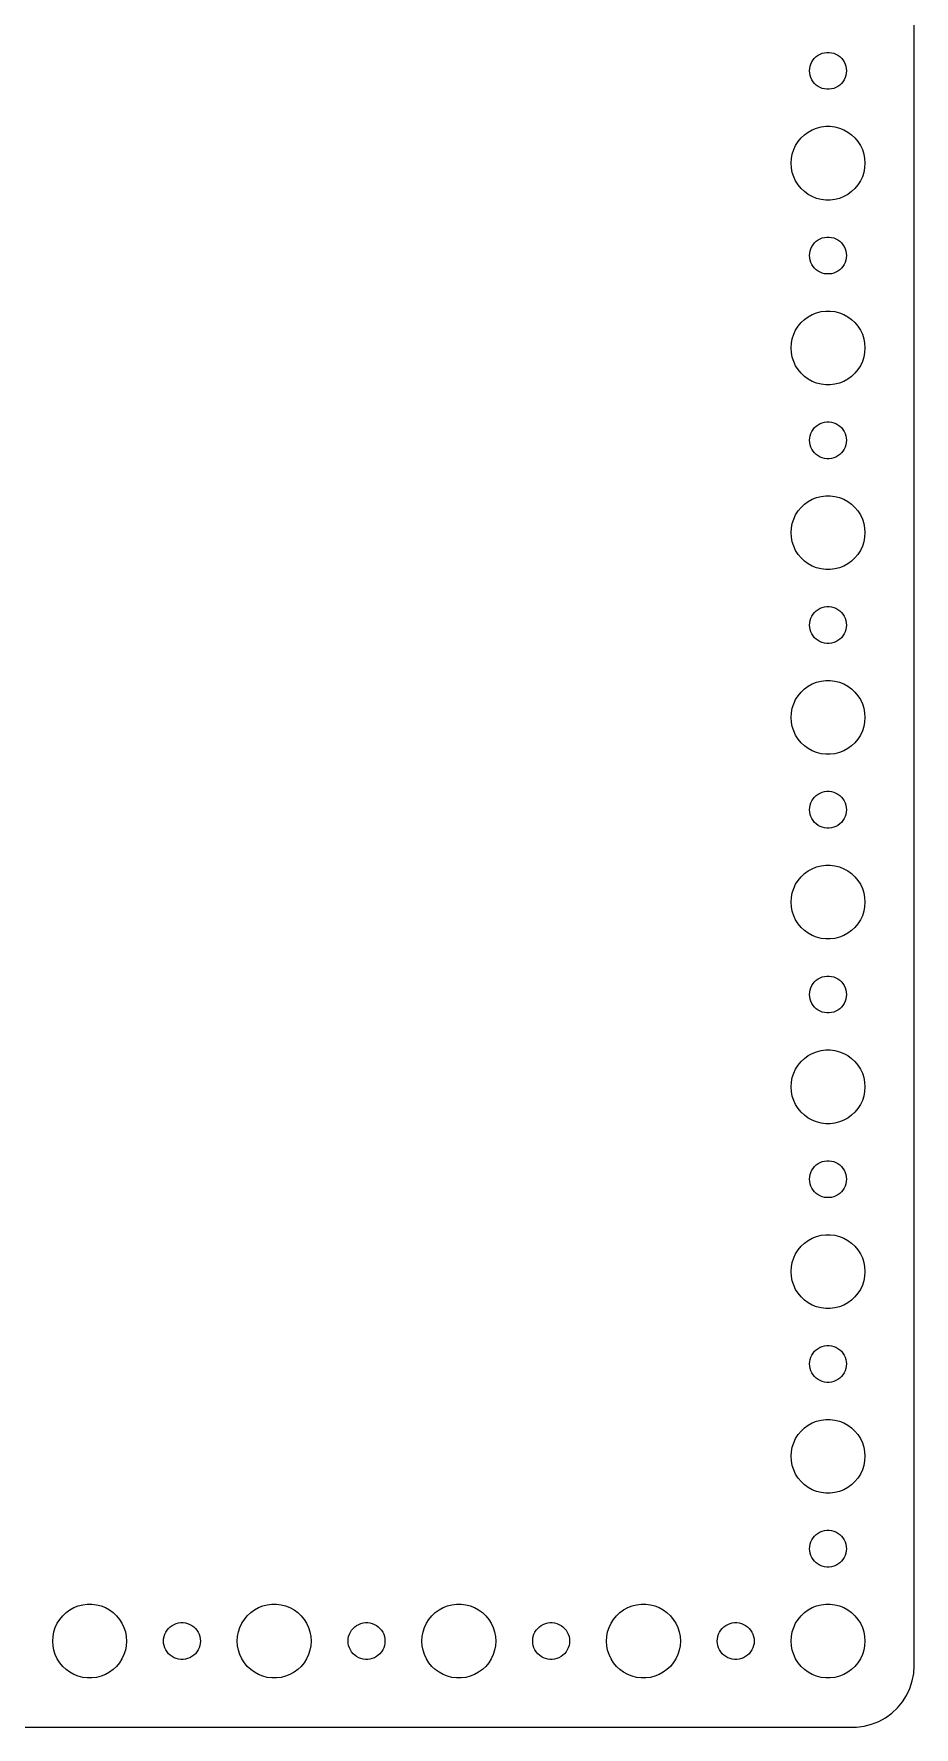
# Model space of a CAD drawing. Header units: metres. Extents: x -142 to 142, y -142 to 142.
# Drawn here: x 70.5 to 142, y -142 to -4.5 of the extents above; entities that cross this region are included whole.
import ezdxf

# ---------------------------------------------------------------- set-up
doc = ezdxf.new("R2010")
doc.units = ezdxf.units.M

msp = doc.modelspace()

# ---------------------------------------------------------------- linework, layer by layer
for p, q in [((142, -137), (142, 137)), ((133.605, -6.9478), (133.686, -6.77736)), ((133.686, -6.77736), (133.786, -6.61832)), ((133.786, -6.61832), (133.907, -6.47318)), ((133.907, -6.47318), (134.044, -6.34422)), ((134.044, -6.34422), (134.196, -6.23351)), ((134.196, -6.23351), (134.361, -6.14275)), ((134.361, -6.14275), (134.536, -6.07341)), ((134.536, -6.07341), (134.719, -6.02657)), ((134.719, -6.02657), (134.906, -6.00294)), ((134.906, -6.00294), (135.094, -6.00294)), ((135.094, -6.00294), (135.281, -6.02657)), ((135.281, -6.02657), (135.464, -6.07341)), ((135.464, -6.07341), (135.639, -6.14275)), ((135.639, -6.14275), (135.804, -6.23351)), ((135.804, -6.23351), (135.956, -6.34422)), ((135.956, -6.34422), (136.093, -6.47318)), ((136.093, -6.47318), (136.214, -6.61832)), ((136.214, -6.61832), (136.314, -6.77736)), ((136.314, -6.77736), (136.395, -6.9478)), ((133.5, -7.5), (133.512, -7.312)), ((133.512, -7.68799), (133.5, -7.5)), ((133.512, -7.312), (133.547, -7.12695)), ((133.547, -7.87303), (133.512, -7.68799)), ((133.547, -7.12695), (133.605, -6.9478)), ((133.605, -8.05219), (133.547, -7.87303)), ((133.686, -8.22263), (133.605, -8.05219)), ((133.786, -8.38167), (133.686, -8.22263)), ((136.314, -8.22263), (136.214, -8.38167)), ((136.395, -8.05219), (136.314, -8.22263)), ((136.395, -6.9478), (136.453, -7.12695)), ((136.453, -7.87303), (136.395, -8.05219)), ((136.453, -7.12695), (136.488, -7.312)), ((136.488, -7.68799), (136.453, -7.87303)), ((136.488, -7.312), (136.5, -7.5)), ((136.5, -7.5), (136.488, -7.68799)), ((133.907, -8.52681), (133.786, -8.38167)), ((134.044, -8.65576), (133.907, -8.52681)), ((134.196, -8.76648), (134.044, -8.65576)), ((134.361, -8.85724), (134.196, -8.76648)), ((134.536, -8.92657), (134.361, -8.85724)), ((134.719, -8.97342), (134.536, -8.92657)), ((134.906, -8.99704), (134.719, -8.97342)), ((135.094, -8.99704), (134.906, -8.99704)), ((135.281, -8.97342), (135.094, -8.99704)), ((135.464, -8.92657), (135.281, -8.97342)), ((135.639, -8.85724), (135.464, -8.92657)), ((135.804, -8.76648), (135.639, -8.85724)), ((135.956, -8.65576), (135.804, -8.76648)), ((136.093, -8.52681), (135.956, -8.65576)), ((136.214, -8.38167), (136.093, -8.52681)), ((133.393, -12.467), (133.723, -12.2855)), ((133.723, -12.2855), (134.073, -12.1468)), ((134.073, -12.1468), (134.438, -12.0531)), ((134.438, -12.0531), (134.812, -12.0059)), ((134.812, -12.0059), (135.188, -12.0059)), ((135.188, -12.0059), (135.562, -12.0531)), ((135.562, -12.0531), (135.927, -12.1468)), ((135.927, -12.1468), (136.277, -12.2855)), ((136.277, -12.2855), (136.607, -12.467)), ((132.211, -13.8956), (132.371, -13.5547)), ((132.371, -13.5547), (132.573, -13.2366)), ((132.573, -13.2366), (132.813, -12.9464)), ((132.813, -12.9464), (133.088, -12.6884)), ((133.088, -12.6884), (133.393, -12.467)), ((136.607, -12.467), (136.912, -12.6884)), ((136.912, -12.6884), (137.187, -12.9464)), ((137.187, -12.9464), (137.427, -13.2366)), ((137.427, -13.2366), (137.629, -13.5547)), ((137.629, -13.5547), (137.789, -13.8956)), ((132, -15), (132.024, -14.624)), ((132.024, -15.376), (132, -15)), ((132.024, -14.624), (132.094, -14.2539)), ((132.094, -14.2539), (132.211, -13.8956)), ((137.789, -13.8956), (137.906, -14.2539)), ((137.906, -14.2539), (137.976, -14.624)), ((137.976, -14.624), (138, -15)), ((138, -15), (137.976, -15.376)), ((132.094, -15.7461), (132.024, -15.376)), ((132.211, -16.1044), (132.094, -15.7461)), ((132.371, -16.4453), (132.211, -16.1044)), ((132.573, -16.7634), (132.371, -16.4453)), ((137.629, -16.4453), (137.427, -16.7634)), ((137.789, -16.1044), (137.629, -16.4453)), ((137.906, -15.7461), (137.789, -16.1044)), ((137.976, -15.376), (137.906, -15.7461)), ((132.813, -17.0536), (132.573, -16.7634)), ((133.088, -17.3115), (132.813, -17.0536)), ((133.393, -17.533), (133.088, -17.3115)), ((133.723, -17.7145), (133.393, -17.533)), ((134.073, -17.8532), (133.723, -17.7145)), ((134.438, -17.9469), (134.073, -17.8532)), ((135.927, -17.8532), (135.562, -17.9469)), ((136.277, -17.7145), (135.927, -17.8532)), ((136.607, -17.533), (136.277, -17.7145)), ((136.912, -17.3115), (136.607, -17.533)), ((137.187, -17.0536), (136.912, -17.3115)), ((137.427, -16.7634), (137.187, -17.0536)), ((134.812, -17.9941), (134.438, -17.9469)), ((135.188, -17.9941), (134.812, -17.9941)), ((135.562, -17.9469), (135.188, -17.9941)), ((133.547, -22.127), (133.605, -21.9478)), ((133.605, -21.9478), (133.686, -21.7774)), ((133.686, -21.7774), (133.786, -21.6183)), ((133.786, -21.6183), (133.907, -21.4732)), ((133.907, -21.4732), (134.044, -21.3442)), ((134.044, -21.3442), (134.196, -21.2335)), ((134.196, -21.2335), (134.361, -21.1427)), ((134.361, -21.1427), (134.536, -21.0734)), ((134.536, -21.0734), (134.719, -21.0266)), ((134.719, -21.0266), (134.906, -21.003)), ((134.906, -21.003), (135.094, -21.003)), ((135.094, -21.003), (135.281, -21.0266)), ((135.281, -21.0266), (135.464, -21.0734)), ((135.464, -21.0734), (135.639, -21.1427)), ((135.639, -21.1427), (135.804, -21.2335)), ((135.804, -21.2335), (135.956, -21.3442)), ((135.956, -21.3442), (136.093, -21.4732)), ((136.093, -21.4732), (136.214, -21.6183)), ((136.214, -21.6183), (136.314, -21.7774)), ((136.314, -21.7774), (136.395, -21.9478)), ((136.395, -21.9478), (136.453, -22.127)), ((133.5, -22.5), (133.512, -22.312)), ((133.512, -22.688), (133.5, -22.5)), ((133.512, -22.312), (133.547, -22.127)), ((133.547, -22.873), (133.512, -22.688)), ((133.605, -23.0522), (133.547, -22.873)), ((133.686, -23.2226), (133.605, -23.0522)), ((133.786, -23.3817), (133.686, -23.2226)), ((136.314, -23.2226), (136.214, -23.3817)), ((136.395, -23.0522), (136.314, -23.2226)), ((136.453, -22.873), (136.395, -23.0522)), ((136.453, -22.127), (136.488, -22.312)), ((136.488, -22.688), (136.453, -22.873)), ((136.488, -22.312), (136.5, -22.5)), ((136.5, -22.5), (136.488, -22.688)), ((133.907, -23.5268), (133.786, -23.3817)), ((134.044, -23.6558), (133.907, -23.5268)), ((134.196, -23.7665), (134.044, -23.6558)), ((134.361, -23.8572), (134.196, -23.7665)), ((134.536, -23.9266), (134.361, -23.8572)), ((134.719, -23.9734), (134.536, -23.9266)), ((134.906, -23.997), (134.719, -23.9734)), ((135.094, -23.997), (134.906, -23.997)), ((135.281, -23.9734), (135.094, -23.997)), ((135.464, -23.9266), (135.281, -23.9734)), ((135.639, -23.8572), (135.464, -23.9266)), ((135.804, -23.7665), (135.639, -23.8572)), ((135.956, -23.6558), (135.804, -23.7665)), ((136.093, -23.5268), (135.956, -23.6558)), ((136.214, -23.3817), (136.093, -23.5268)), ((133.088, -27.6884), (133.393, -27.467)), ((133.393, -27.467), (133.723, -27.2855)), ((133.723, -27.2855), (134.073, -27.1468)), ((134.073, -27.1468), (134.438, -27.0531)), ((134.438, -27.0531), (134.812, -27.0059)), ((134.812, -27.0059), (135.188, -27.0059)), ((135.188, -27.0059), (135.562, -27.0531)), ((135.562, -27.0531), (135.927, -27.1468)), ((135.927, -27.1468), (136.277, -27.2855)), ((136.277, -27.2855), (136.607, -27.467)), ((136.607, -27.467), (136.912, -27.6884)), ((132.211, -28.8956), (132.371, -28.5547)), ((132.371, -28.5547), (132.573, -28.2366)), ((132.573, -28.2366), (132.813, -27.9464)), ((132.813, -27.9464), (133.088, -27.6884)), ((136.912, -27.6884), (137.187, -27.9464)), ((137.187, -27.9464), (137.427, -28.2366)), ((137.427, -28.2366), (137.629, -28.5547)), ((137.629, -28.5547), (137.789, -28.8956)), ((132, -30), (132.024, -29.624)), ((132.024, -30.376), (132, -30)), ((132.024, -29.624), (132.094, -29.2539)), ((132.094, -29.2539), (132.211, -28.8956)), ((137.789, -28.8956), (137.906, -29.2539)), ((137.906, -29.2539), (137.976, -29.624)), ((137.976, -29.624), (138, -30)), ((138, -30), (137.976, -30.376)), ((132.094, -30.7461), (132.024, -30.376)), ((132.211, -31.1044), (132.094, -30.7461)), ((132.371, -31.4453), (132.211, -31.1044)), ((132.573, -31.7634), (132.371, -31.4453)), ((137.629, -31.4453), (137.427, -31.7634)), ((137.789, -31.1044), (137.629, -31.4453)), ((137.906, -30.7461), (137.789, -31.1044)), ((137.976, -30.376), (137.906, -30.7461)), ((132.813, -32.0536), (132.573, -31.7634)), ((133.088, -32.3115), (132.813, -32.0536)), ((133.393, -32.533), (133.088, -32.3115)), ((133.723, -32.7145), (133.393, -32.533)), ((134.073, -32.8532), (133.723, -32.7145)), ((134.438, -32.9469), (134.073, -32.8532)), ((134.812, -32.9941), (134.438, -32.9469)), ((135.188, -32.9941), (134.812, -32.9941)), ((135.562, -32.9469), (135.188, -32.9941)), ((135.927, -32.8532), (135.562, -32.9469)), ((136.277, -32.7145), (135.927, -32.8532)), ((136.607, -32.533), (136.277, -32.7145)), ((136.912, -32.3115), (136.607, -32.533)), ((137.187, -32.0536), (136.912, -32.3115)), ((137.427, -31.7634), (137.187, -32.0536)), ((133.547, -37.127), (133.605, -36.9478)), ((133.605, -36.9478), (133.686, -36.7774)), ((133.686, -36.7774), (133.786, -36.6183)), ((133.786, -36.6183), (133.907, -36.4732)), ((133.907, -36.4732), (134.044, -36.3442)), ((134.044, -36.3442), (134.196, -36.2335)), ((134.196, -36.2335), (134.361, -36.1428)), ((134.361, -36.1428), (134.536, -36.0734)), ((134.536, -36.0734), (134.719, -36.0266)), ((134.719, -36.0266), (134.906, -36.003)), ((134.906, -36.003), (135.094, -36.003)), ((135.094, -36.003), (135.281, -36.0266)), ((135.281, -36.0266), (135.464, -36.0734)), ((135.464, -36.0734), (135.639, -36.1428)), ((135.639, -36.1428), (135.804, -36.2335)), ((135.804, -36.2335), (135.956, -36.3442)), ((135.956, -36.3442), (136.093, -36.4732)), ((136.093, -36.4732), (136.214, -36.6183)), ((136.214, -36.6183), (136.314, -36.7774)), ((136.314, -36.7774), (136.395, -36.9478)), ((136.395, -36.9478), (136.453, -37.127)), ((133.5, -37.5), (133.512, -37.312)), ((133.512, -37.688), (133.5, -37.5)), ((133.512, -37.312), (133.547, -37.127)), ((133.547, -37.873), (133.512, -37.688)), ((133.605, -38.0522), (133.547, -37.873)), ((133.686, -38.2226), (133.605, -38.0522)), ((133.786, -38.3817), (133.686, -38.2226)), ((133.907, -38.5268), (133.786, -38.3817)), ((136.214, -38.3817), (136.093, -38.5268)), ((136.314, -38.2226), (136.214, -38.3817)), ((136.395, -38.0522), (136.314, -38.2226)), ((136.453, -37.873), (136.395, -38.0522)), ((136.453, -37.127), (136.488, -37.312)), ((136.488, -37.688), (136.453, -37.873)), ((136.488, -37.312), (136.5, -37.5)), ((136.5, -37.5), (136.488, -37.688)), ((134.044, -38.6558), (133.907, -38.5268)), ((134.196, -38.7665), (134.044, -38.6558)), ((134.361, -38.8572), (134.196, -38.7665)), ((134.536, -38.9266), (134.361, -38.8572)), ((134.719, -38.9734), (134.536, -38.9266)), ((134.906, -38.997), (134.719, -38.9734)), ((135.094, -38.997), (134.906, -38.997)), ((135.281, -38.9734), (135.094, -38.997)), ((135.464, -38.9266), (135.281, -38.9734)), ((135.639, -38.8572), (135.464, -38.9266)), ((135.804, -38.7665), (135.639, -38.8572)), ((135.956, -38.6558), (135.804, -38.7665)), ((136.093, -38.5268), (135.956, -38.6558)), ((133.088, -42.6885), (133.393, -42.467)), ((133.393, -42.467), (133.723, -42.2855)), ((133.723, -42.2855), (134.073, -42.1468)), ((134.073, -42.1468), (134.438, -42.0531)), ((134.438, -42.0531), (134.812, -42.0059)), ((134.812, -42.0059), (135.188, -42.0059)), ((135.188, -42.0059), (135.562, -42.0531)), ((135.562, -42.0531), (135.927, -42.1468)), ((135.927, -42.1468), (136.277, -42.2855)), ((136.277, -42.2855), (136.607, -42.467)), ((136.607, -42.467), (136.912, -42.6885)), ((132.094, -44.2539), (132.211, -43.8956)), ((132.211, -43.8956), (132.371, -43.5547)), ((132.371, -43.5547), (132.573, -43.2366)), ((132.573, -43.2366), (132.813, -42.9464)), ((132.813, -42.9464), (133.088, -42.6885)), ((136.912, -42.6885), (137.187, -42.9464)), ((137.187, -42.9464), (137.427, -43.2366)), ((137.427, -43.2366), (137.629, -43.5547)), ((137.629, -43.5547), (137.789, -43.8956)), ((137.789, -43.8956), (137.906, -44.2539)), ((132, -45), (132.024, -44.624)), ((132.024, -45.376), (132, -45)), ((132.024, -44.624), (132.094, -44.2539)), ((137.906, -44.2539), (137.976, -44.624)), ((137.976, -44.624), (138, -45)), ((138, -45), (137.976, -45.376)), ((132.094, -45.7461), (132.024, -45.376)), ((132.211, -46.1044), (132.094, -45.7461)), ((132.371, -46.4453), (132.211, -46.1044)), ((132.573, -46.7634), (132.371, -46.4453)), ((137.629, -46.4453), (137.427, -46.7634)), ((137.789, -46.1044), (137.629, -46.4453)), ((137.906, -45.7461), (137.789, -46.1044)), ((137.976, -45.376), (137.906, -45.7461)), ((132.813, -47.0536), (132.573, -46.7634)), ((133.088, -47.3115), (132.813, -47.0536)), ((133.393, -47.533), (133.088, -47.3115)), ((133.723, -47.7145), (133.393, -47.533)), ((134.073, -47.8532), (133.723, -47.7145)), ((134.438, -47.9469), (134.073, -47.8532)), ((134.812, -47.9941), (134.438, -47.9469)), ((135.188, -47.9941), (134.812, -47.9941)), ((135.562, -47.9469), (135.188, -47.9941)), ((135.927, -47.8532), (135.562, -47.9469)), ((136.277, -47.7145), (135.927, -47.8532)), ((136.607, -47.533), (136.277, -47.7145)), ((136.912, -47.3115), (136.607, -47.533)), ((137.187, -47.0536), (136.912, -47.3115)), ((137.427, -46.7634), (137.187, -47.0536)), ((133.512, -52.312), (133.547, -52.127)), ((133.547, -52.127), (133.605, -51.9478)), ((133.605, -51.9478), (133.686, -51.7774)), ((133.686, -51.7774), (133.786, -51.6183)), ((133.786, -51.6183), (133.907, -51.4732)), ((133.907, -51.4732), (134.044, -51.3442)), ((134.044, -51.3442), (134.196, -51.2335)), ((134.196, -51.2335), (134.361, -51.1428)), ((134.361, -51.1428), (134.536, -51.0734)), ((134.536, -51.0734), (134.719, -51.0266)), ((134.719, -51.0266), (134.906, -51.003)), ((134.906, -51.003), (135.094, -51.003)), ((135.094, -51.003), (135.281, -51.0266)), ((135.281, -51.0266), (135.464, -51.0734)), ((135.464, -51.0734), (135.639, -51.1428)), ((135.639, -51.1428), (135.804, -51.2335)), ((135.804, -51.2335), (135.956, -51.3442)), ((135.956, -51.3442), (136.093, -51.4732)), ((136.093, -51.4732), (136.214, -51.6183)), ((136.214, -51.6183), (136.314, -51.7774)), ((136.314, -51.7774), (136.395, -51.9478)), ((136.395, -51.9478), (136.453, -52.127)), ((136.453, -52.127), (136.488, -52.312)), ((133.5, -52.5), (133.512, -52.312)), ((133.512, -52.688), (133.5, -52.5)), ((133.547, -52.873), (133.512, -52.688)), ((133.605, -53.0522), (133.547, -52.873)), ((133.686, -53.2226), (133.605, -53.0522)), ((133.786, -53.3817), (133.686, -53.2226)), ((133.907, -53.5268), (133.786, -53.3817)), ((134.044, -53.6558), (133.907, -53.5268)), ((136.093, -53.5268), (135.956, -53.6558)), ((136.214, -53.3817), (136.093, -53.5268)), ((136.314, -53.2226), (136.214, -53.3817)), ((136.395, -53.0522), (136.314, -53.2226)), ((136.453, -52.873), (136.395, -53.0522)), ((136.488, -52.688), (136.453, -52.873)), ((136.488, -52.312), (136.5, -52.5)), ((136.5, -52.5), (136.488, -52.688)), ((134.196, -53.7665), (134.044, -53.6558)), ((134.361, -53.8572), (134.196, -53.7665)), ((134.536, -53.9266), (134.361, -53.8572)), ((134.719, -53.9734), (134.536, -53.9266)), ((134.906, -53.997), (134.719, -53.9734)), ((135.094, -53.997), (134.906, -53.997)), ((135.281, -53.9734), (135.094, -53.997)), ((135.464, -53.9266), (135.281, -53.9734)), ((135.639, -53.8572), (135.464, -53.9266)), ((135.804, -53.7665), (135.639, -53.8572)), ((135.956, -53.6558), (135.804, -53.7665)), ((132.813, -57.9464), (133.088, -57.6885)), ((133.088, -57.6885), (133.393, -57.467)), ((133.393, -57.467), (133.723, -57.2855)), ((133.723, -57.2855), (134.073, -57.1468)), ((134.073, -57.1468), (134.438, -57.0531)), ((134.438, -57.0531), (134.812, -57.0059)), ((134.812, -57.0059), (135.188, -57.0059)), ((135.188, -57.0059), (135.562, -57.0531)), ((135.562, -57.0531), (135.927, -57.1468)), ((135.927, -57.1468), (136.277, -57.2855)), ((136.277, -57.2855), (136.607, -57.467)), ((136.607, -57.467), (136.912, -57.6885)), ((136.912, -57.6885), (137.187, -57.9464)), ((132.094, -59.2539), (132.211, -58.8956)), ((132.211, -58.8956), (132.371, -58.5547)), ((132.371, -58.5547), (132.573, -58.2366)), ((132.573, -58.2366), (132.813, -57.9464)), ((137.187, -57.9464), (137.427, -58.2366)), ((137.427, -58.2366), (137.629, -58.5547)), ((137.629, -58.5547), (137.789, -58.8956)), ((137.789, -58.8956), (137.906, -59.2539)), ((132, -60), (132.024, -59.624)), ((132.024, -60.376), (132, -60)), ((132.024, -59.624), (132.094, -59.2539)), ((132.094, -60.7461), (132.024, -60.376)), ((137.906, -59.2539), (137.976, -59.624)), ((137.976, -60.376), (137.906, -60.7461)), ((137.976, -59.624), (138, -60)), ((138, -60), (137.976, -60.376)), ((132.211, -61.1044), (132.094, -60.7461)), ((132.371, -61.4453), (132.211, -61.1044)), ((132.573, -61.7634), (132.371, -61.4453)), ((132.813, -62.0536), (132.573, -61.7634)), ((137.427, -61.7634), (137.187, -62.0536)), ((137.629, -61.4453), (137.427, -61.7634)), ((137.789, -61.1044), (137.629, -61.4453)), ((137.906, -60.7461), (137.789, -61.1044)), ((133.088, -62.3115), (132.813, -62.0536)), ((133.393, -62.533), (133.088, -62.3115)), ((133.723, -62.7145), (133.393, -62.533)), ((134.073, -62.8532), (133.723, -62.7145)), ((134.438, -62.9469), (134.073, -62.8532)), ((134.812, -62.9941), (134.438, -62.9469)), ((135.188, -62.9941), (134.812, -62.9941)), ((135.562, -62.9469), (135.188, -62.9941)), ((135.927, -62.8532), (135.562, -62.9469)), ((136.277, -62.7145), (135.927, -62.8532)), ((136.607, -62.533), (136.277, -62.7145)), ((136.912, -62.3115), (136.607, -62.533)), ((137.187, -62.0536), (136.912, -62.3115)), ((133.5, -67.5), (133.512, -67.312)), ((133.512, -67.312), (133.547, -67.127)), ((133.547, -67.127), (133.605, -66.9478)), ((133.605, -66.9478), (133.686, -66.7774)), ((133.686, -66.7774), (133.786, -66.6183)), ((133.786, -66.6183), (133.907, -66.4732)), ((133.907, -66.4732), (134.044, -66.3442)), ((134.044, -66.3442), (134.196, -66.2335)), ((134.196, -66.2335), (134.361, -66.1428)), ((134.361, -66.1428), (134.536, -66.0734)), ((134.536, -66.0734), (134.719, -66.0266)), ((134.719, -66.0266), (134.906, -66.003)), ((134.906, -66.003), (135.094, -66.003)), ((135.094, -66.003), (135.281, -66.0266)), ((135.281, -66.0266), (135.464, -66.0734)), ((135.464, -66.0734), (135.639, -66.1428)), ((135.639, -66.1428), (135.804, -66.2335)), ((135.804, -66.2335), (135.956, -66.3442)), ((135.956, -66.3442), (136.093, -66.4732)), ((136.093, -66.4732), (136.214, -66.6183)), ((136.214, -66.6183), (136.314, -66.7774)), ((136.314, -66.7774), (136.395, -66.9478)), ((136.395, -66.9478), (136.453, -67.127)), ((136.453, -67.127), (136.488, -67.312)), ((136.488, -67.312), (136.5, -67.5)), ((133.512, -67.688), (133.5, -67.5)), ((133.547, -67.873), (133.512, -67.688)), ((133.605, -68.0522), (133.547, -67.873)), ((133.686, -68.2226), (133.605, -68.0522)), ((133.786, -68.3817), (133.686, -68.2226)), ((133.907, -68.5268), (133.786, -68.3817)), ((134.044, -68.6558), (133.907, -68.5268)), ((134.196, -68.7665), (134.044, -68.6558)), ((135.956, -68.6558), (135.804, -68.7665)), ((136.093, -68.5268), (135.956, -68.6558)), ((136.214, -68.3817), (136.093, -68.5268)), ((136.314, -68.2226), (136.214, -68.3817)), ((136.395, -68.0522), (136.314, -68.2226)), ((136.453, -67.873), (136.395, -68.0522)), ((136.488, -67.688), (136.453, -67.873)), ((136.5, -67.5), (136.488, -67.688)), ((134.361, -68.8572), (134.196, -68.7665)), ((134.536, -68.9266), (134.361, -68.8572)), ((134.719, -68.9734), (134.536, -68.9266)), ((134.906, -68.997), (134.719, -68.9734)), ((135.094, -68.997), (134.906, -68.997)), ((135.281, -68.9734), (135.094, -68.997)), ((135.464, -68.9266), (135.281, -68.9734)), ((135.639, -68.8572), (135.464, -68.9266)), ((135.804, -68.7665), (135.639, -68.8572)), ((132.813, -72.9464), (133.088, -72.6885)), ((133.088, -72.6885), (133.393, -72.467)), ((133.393, -72.467), (133.723, -72.2855)), ((133.723, -72.2855), (134.073, -72.1468)), ((134.073, -72.1468), (134.438, -72.0531)), ((134.438, -72.0531), (134.812, -72.0059)), ((134.812, -72.0059), (135.188, -72.0059)), ((135.188, -72.0059), (135.562, -72.0531)), ((135.562, -72.0531), (135.927, -72.1468)), ((135.927, -72.1468), (136.277, -72.2855)), ((136.277, -72.2855), (136.607, -72.467)), ((136.607, -72.467), (136.912, -72.6885)), ((136.912, -72.6885), (137.187, -72.9464)), ((132.094, -74.2539), (132.211, -73.8956)), ((132.211, -73.8956), (132.371, -73.5547)), ((132.371, -73.5547), (132.573, -73.2366)), ((132.573, -73.2366), (132.813, -72.9464)), ((137.187, -72.9464), (137.427, -73.2366)), ((137.427, -73.2366), (137.629, -73.5547)), ((137.629, -73.5547), (137.789, -73.8956)), ((137.789, -73.8956), (137.906, -74.2539)), ((132, -75), (132.024, -74.624)), ((132.024, -75.376), (132, -75)), ((132.024, -74.624), (132.094, -74.2539)), ((132.094, -75.7461), (132.024, -75.376)), ((137.906, -74.2539), (137.976, -74.624)), ((137.976, -75.376), (137.906, -75.7461)), ((137.976, -74.624), (138, -75)), ((138, -75), (137.976, -75.376)), ((132.211, -76.1044), (132.094, -75.7461)), ((132.371, -76.4453), (132.211, -76.1044)), ((132.573, -76.7634), (132.371, -76.4453)), ((132.813, -77.0536), (132.573, -76.7634)), ((137.427, -76.7634), (137.187, -77.0536)), ((137.629, -76.4453), (137.427, -76.7634)), ((137.789, -76.1044), (137.629, -76.4453)), ((137.906, -75.7461), (137.789, -76.1044)), ((133.088, -77.3115), (132.813, -77.0536)), ((133.393, -77.533), (133.088, -77.3115)), ((133.723, -77.7145), (133.393, -77.533)), ((134.073, -77.8532), (133.723, -77.7145)), ((134.438, -77.9469), (134.073, -77.8532)), ((134.812, -77.9941), (134.438, -77.9469)), ((135.188, -77.9941), (134.812, -77.9941)), ((135.562, -77.9469), (135.188, -77.9941)), ((135.927, -77.8532), (135.562, -77.9469)), ((136.277, -77.7145), (135.927, -77.8532)), ((136.607, -77.533), (136.277, -77.7145)), ((136.912, -77.3115), (136.607, -77.533)), ((137.187, -77.0536), (136.912, -77.3115)), ((134.361, -81.1428), (134.536, -81.0734)), ((134.536, -81.0734), (134.719, -81.0266)), ((134.719, -81.0266), (134.906, -81.003)), ((134.906, -81.003), (135.094, -81.003)), ((135.094, -81.003), (135.281, -81.0266)), ((135.281, -81.0266), (135.464, -81.0734)), ((135.464, -81.0734), (135.639, -81.1428)), ((133.5, -82.5), (133.512, -82.312)), ((133.512, -82.312), (133.547, -82.127)), ((133.547, -82.127), (133.605, -81.9478)), ((133.605, -81.9478), (133.686, -81.7774)), ((133.686, -81.7774), (133.786, -81.6183)), ((133.786, -81.6183), (133.907, -81.4732)), ((133.907, -81.4732), (134.044, -81.3442)), ((134.044, -81.3442), (134.196, -81.2335)), ((134.196, -81.2335), (134.361, -81.1428)), ((135.639, -81.1428), (135.804, -81.2335)), ((135.804, -81.2335), (135.956, -81.3442)), ((135.956, -81.3442), (136.093, -81.4732)), ((136.093, -81.4732), (136.214, -81.6183)), ((136.214, -81.6183), (136.314, -81.7774)), ((136.314, -81.7774), (136.395, -81.9478)), ((136.395, -81.9478), (136.453, -82.127)), ((136.453, -82.127), (136.488, -82.312)), ((136.488, -82.312), (136.5, -82.5)), ((133.512, -82.688), (133.5, -82.5)), ((133.547, -82.873), (133.512, -82.688)), ((133.605, -83.0522), (133.547, -82.873)), ((133.686, -83.2226), (133.605, -83.0522)), ((133.786, -83.3817), (133.686, -83.2226)), ((133.907, -83.5268), (133.786, -83.3817)), ((134.044, -83.6558), (133.907, -83.5268)), ((134.196, -83.7665), (134.044, -83.6558)), ((134.361, -83.8572), (134.196, -83.7665)), ((134.536, -83.9266), (134.361, -83.8572)), ((135.639, -83.8572), (135.464, -83.9266)), ((135.804, -83.7665), (135.639, -83.8572)), ((135.956, -83.6558), (135.804, -83.7665)), ((136.093, -83.5268), (135.956, -83.6558)), ((136.214, -83.3817), (136.093, -83.5268)), ((136.314, -83.2226), (136.214, -83.3817)), ((136.395, -83.0522), (136.314, -83.2226)), ((136.453, -82.873), (136.395, -83.0522)), ((136.488, -82.688), (136.453, -82.873)), ((136.5, -82.5), (136.488, -82.688)), ((134.719, -83.9734), (134.536, -83.9266)), ((134.906, -83.997), (134.719, -83.9734)), ((135.094, -83.997), (134.906, -83.997)), ((135.281, -83.9734), (135.094, -83.997)), ((135.464, -83.9266), (135.281, -83.9734)), ((132.573, -88.2366), (132.813, -87.9464)), ((132.813, -87.9464), (133.088, -87.6885)), ((133.088, -87.6885), (133.393, -87.467)), ((133.393, -87.467), (133.723, -87.2855)), ((133.723, -87.2855), (134.073, -87.1468)), ((134.073, -87.1468), (134.438, -87.0531)), ((134.438, -87.0531), (134.812, -87.0059)), ((134.812, -87.0059), (135.188, -87.0059)), ((135.188, -87.0059), (135.562, -87.0531)), ((135.562, -87.0531), (135.927, -87.1468)), ((135.927, -87.1468), (136.277, -87.2855)), ((136.277, -87.2855), (136.607, -87.467)), ((136.607, -87.467), (136.912, -87.6885)), ((136.912, -87.6885), (137.187, -87.9464)), ((137.187, -87.9464), (137.427, -88.2366)), ((132.024, -89.624), (132.094, -89.2539)), ((132.094, -89.2539), (132.211, -88.8956)), ((132.211, -88.8956), (132.371, -88.5547)), ((132.371, -88.5547), (132.573, -88.2366)), ((137.427, -88.2366), (137.629, -88.5547)), ((137.629, -88.5547), (137.789, -88.8956)), ((137.789, -88.8956), (137.906, -89.2539)), ((137.906, -89.2539), (137.976, -89.624)), ((132, -90), (132.024, -89.624)), ((132.024, -90.376), (132, -90)), ((132.094, -90.7461), (132.024, -90.376)), ((137.976, -90.376), (137.906, -90.7461)), ((137.976, -89.624), (138, -90)), ((138, -90), (137.976, -90.376)), ((132.211, -91.1044), (132.094, -90.7461)), ((132.371, -91.4453), (132.211, -91.1044)), ((132.573, -91.7634), (132.371, -91.4453)), ((132.813, -92.0536), (132.573, -91.7634)), ((133.088, -92.3115), (132.813, -92.0536)), ((137.187, -92.0536), (136.912, -92.3115)), ((137.427, -91.7634), (137.187, -92.0536)), ((137.629, -91.4453), (137.427, -91.7634)), ((137.789, -91.1044), (137.629, -91.4453)), ((137.906, -90.7461), (137.789, -91.1044)), ((133.393, -92.533), (133.088, -92.3115)), ((133.723, -92.7145), (133.393, -92.533)), ((134.073, -92.8532), (133.723, -92.7145)), ((134.438, -92.9469), (134.073, -92.8532)), ((134.812, -92.9941), (134.438, -92.9469)), ((135.188, -92.9941), (134.812, -92.9941)), ((135.562, -92.9469), (135.188, -92.9941)), ((135.927, -92.8532), (135.562, -92.9469)), ((136.277, -92.7145), (135.927, -92.8532)), ((136.607, -92.533), (136.277, -92.7145)), ((136.912, -92.3115), (136.607, -92.533)), ((134.044, -96.3442), (134.196, -96.2335)), ((134.196, -96.2335), (134.361, -96.1428)), ((134.361, -96.1428), (134.536, -96.0734)), ((134.536, -96.0734), (134.719, -96.0266)), ((134.719, -96.0266), (134.906, -96.003)), ((134.906, -96.003), (135.094, -96.003)), ((135.094, -96.003), (135.281, -96.0266)), ((135.281, -96.0266), (135.464, -96.0734)), ((135.464, -96.0734), (135.639, -96.1428)), ((135.639, -96.1428), (135.804, -96.2335)), ((135.804, -96.2335), (135.956, -96.3442)), ((133.5, -97.5), (133.512, -97.312)), ((133.512, -97.688), (133.5, -97.5)), ((133.512, -97.312), (133.547, -97.127)), ((133.547, -97.127), (133.605, -96.9478)), ((133.605, -96.9478), (133.686, -96.7774)), ((133.686, -96.7774), (133.786, -96.6183)), ((133.786, -96.6183), (133.907, -96.4732)), ((133.907, -96.4732), (134.044, -96.3442)), ((135.956, -96.3442), (136.093, -96.4732)), ((136.093, -96.4732), (136.214, -96.6183)), ((136.214, -96.6183), (136.314, -96.7774)), ((136.314, -96.7774), (136.395, -96.9478)), ((136.395, -96.9478), (136.453, -97.127)), ((136.453, -97.127), (136.488, -97.312)), ((136.488, -97.312), (136.5, -97.5)), ((136.5, -97.5), (136.488, -97.688)), ((133.547, -97.873), (133.512, -97.688)), ((133.605, -98.0522), (133.547, -97.873)), ((133.686, -98.2226), (133.605, -98.0522)), ((133.786, -98.3817), (133.686, -98.2226)), ((133.907, -98.5268), (133.786, -98.3817)), ((134.044, -98.6558), (133.907, -98.5268)), ((134.196, -98.7665), (134.044, -98.6558)), ((134.361, -98.8572), (134.196, -98.7665)), ((134.536, -98.9266), (134.361, -98.8572)), ((134.719, -98.9734), (134.536, -98.9266)), ((134.906, -98.997), (134.719, -98.9734)), ((135.281, -98.9734), (135.094, -98.997)), ((135.464, -98.9266), (135.281, -98.9734)), ((135.639, -98.8572), (135.464, -98.9266)), ((135.804, -98.7665), (135.639, -98.8572)), ((135.956, -98.6558), (135.804, -98.7665)), ((136.093, -98.5268), (135.956, -98.6558)), ((136.214, -98.3817), (136.093, -98.5268)), ((136.314, -98.2226), (136.214, -98.3817)), ((136.395, -98.0522), (136.314, -98.2226)), ((136.453, -97.873), (136.395, -98.0522)), ((136.488, -97.688), (136.453, -97.873)), ((135.094, -98.997), (134.906, -98.997)), ((132.573, -103.237), (132.813, -102.946)), ((132.813, -102.946), (133.088, -102.688)), ((133.088, -102.688), (133.393, -102.467)), ((133.393, -102.467), (133.723, -102.286)), ((133.723, -102.286), (134.073, -102.147)), ((134.073, -102.147), (134.438, -102.053)), ((134.438, -102.053), (134.812, -102.006)), ((134.812, -102.006), (135.188, -102.006)), ((135.188, -102.006), (135.562, -102.053)), ((135.562, -102.053), (135.927, -102.147)), ((135.927, -102.147), (136.277, -102.286)), ((136.277, -102.286), (136.607, -102.467)), ((136.607, -102.467), (136.912, -102.688)), ((136.912, -102.688), (137.187, -102.946)), ((137.187, -102.946), (137.427, -103.237)), ((132.024, -104.624), (132.094, -104.254)), ((132.094, -104.254), (132.211, -103.896)), ((132.211, -103.896), (132.371, -103.555)), ((132.371, -103.555), (132.573, -103.237)), ((137.427, -103.237), (137.629, -103.555)), ((137.629, -103.555), (137.789, -103.896)), ((137.789, -103.896), (137.906, -104.254)), ((137.906, -104.254), (137.976, -104.624)), ((132, -105), (132.024, -104.624)), ((132.024, -105.376), (132, -105)), ((132.094, -105.746), (132.024, -105.376)), ((132.211, -106.104), (132.094, -105.746)), ((137.906, -105.746), (137.789, -106.104)), ((137.976, -105.376), (137.906, -105.746)), ((137.976, -104.624), (138, -105)), ((138, -105), (137.976, -105.376)), ((132.371, -106.445), (132.211, -106.104)), ((132.573, -106.763), (132.371, -106.445)), ((132.813, -107.054), (132.573, -106.763)), ((133.088, -107.312), (132.813, -107.054)), ((137.187, -107.054), (136.912, -107.312)), ((137.427, -106.763), (137.187, -107.054)), ((137.629, -106.445), (137.427, -106.763)), ((137.789, -106.104), (137.629, -106.445)), ((133.393, -107.533), (133.088, -107.312)), ((133.723, -107.714), (133.393, -107.533)), ((134.073, -107.853), (133.723, -107.714)), ((134.438, -107.947), (134.073, -107.853)), ((134.812, -107.994), (134.438, -107.947)), ((135.188, -107.994), (134.812, -107.994)), ((135.562, -107.947), (135.188, -107.994)), ((135.927, -107.853), (135.562, -107.947)), ((136.277, -107.714), (135.927, -107.853)), ((136.607, -107.533), (136.277, -107.714)), ((136.912, -107.312), (136.607, -107.533)), ((133.907, -111.473), (134.044, -111.344)), ((134.044, -111.344), (134.196, -111.234)), ((134.196, -111.234), (134.361, -111.143)), ((134.361, -111.143), (134.536, -111.073)), ((134.536, -111.073), (134.719, -111.027)), ((134.719, -111.027), (134.906, -111.003)), ((134.906, -111.003), (135.094, -111.003)), ((135.094, -111.003), (135.281, -111.027)), ((135.281, -111.027), (135.464, -111.073)), ((135.464, -111.073), (135.639, -111.143)), ((135.639, -111.143), (135.804, -111.234)), ((135.804, -111.234), (135.956, -111.344)), ((135.956, -111.344), (136.093, -111.473)), ((133.5, -112.5), (133.512, -112.312)), ((133.512, -112.688), (133.5, -112.5)), ((133.512, -112.312), (133.547, -112.127)), ((133.547, -112.873), (133.512, -112.688)), ((133.547, -112.127), (133.605, -111.948)), ((133.605, -111.948), (133.686, -111.777)), ((133.686, -111.777), (133.786, -111.618)), ((133.786, -111.618), (133.907, -111.473)), ((136.093, -111.473), (136.214, -111.618)), ((136.214, -111.618), (136.314, -111.777)), ((136.314, -111.777), (136.395, -111.948)), ((136.395, -111.948), (136.453, -112.127)), ((136.453, -112.127), (136.488, -112.312)), ((136.488, -112.688), (136.453, -112.873)), ((136.488, -112.312), (136.5, -112.5)), ((136.5, -112.5), (136.488, -112.688)), ((133.605, -113.052), (133.547, -112.873)), ((133.686, -113.223), (133.605, -113.052)), ((133.786, -113.382), (133.686, -113.223)), ((133.907, -113.527), (133.786, -113.382)), ((134.044, -113.656), (133.907, -113.527)), ((134.196, -113.766), (134.044, -113.656)), ((134.361, -113.857), (134.196, -113.766)), ((134.536, -113.927), (134.361, -113.857)), ((134.719, -113.973), (134.536, -113.927)), ((134.906, -113.997), (134.719, -113.973)), ((135.094, -113.997), (134.906, -113.997)), ((135.281, -113.973), (135.094, -113.997)), ((135.464, -113.927), (135.281, -113.973)), ((135.639, -113.857), (135.464, -113.927)), ((135.804, -113.766), (135.639, -113.857)), ((135.956, -113.656), (135.804, -113.766)), ((136.093, -113.527), (135.956, -113.656)), ((136.214, -113.382), (136.093, -113.527)), ((136.314, -113.223), (136.214, -113.382)), ((136.395, -113.052), (136.314, -113.223)), ((136.453, -112.873), (136.395, -113.052)), ((132.371, -118.555), (132.573, -118.237)), ((132.573, -118.237), (132.813, -117.946)), ((132.813, -117.946), (133.088, -117.688)), ((133.088, -117.688), (133.393, -117.467)), ((133.393, -117.467), (133.723, -117.286)), ((133.723, -117.286), (134.073, -117.147)), ((134.073, -117.147), (134.438, -117.053)), ((134.438, -117.053), (134.812, -117.006)), ((134.812, -117.006), (135.188, -117.006)), ((135.188, -117.006), (135.562, -117.053)), ((135.562, -117.053), (135.927, -117.147)), ((135.927, -117.147), (136.277, -117.286)), ((136.277, -117.286), (136.607, -117.467)), ((136.607, -117.467), (136.912, -117.688)), ((136.912, -117.688), (137.187, -117.946)), ((137.187, -117.946), (137.427, -118.237)), ((137.427, -118.237), (137.629, -118.555)), ((132.024, -119.624), (132.094, -119.254)), ((132.094, -119.254), (132.211, -118.896)), ((132.211, -118.896), (132.371, -118.555)), ((137.629, -118.555), (137.789, -118.896)), ((137.789, -118.896), (137.906, -119.254)), ((137.906, -119.254), (137.976, -119.624)), ((132, -120), (132.024, -119.624)), ((132.024, -120.376), (132, -120)), ((132.094, -120.746), (132.024, -120.376)), ((132.211, -121.104), (132.094, -120.746)), ((137.906, -120.746), (137.789, -121.104)), ((137.976, -120.376), (137.906, -120.746)), ((137.976, -119.624), (138, -120)), ((138, -120), (137.976, -120.376)), ((132.371, -121.445), (132.211, -121.104)), ((132.573, -121.763), (132.371, -121.445)), ((132.813, -122.054), (132.573, -121.763)), ((133.088, -122.312), (132.813, -122.054)), ((133.393, -122.533), (133.088, -122.312)), ((136.912, -122.312), (136.607, -122.533)), ((137.187, -122.054), (136.912, -122.312)), ((137.427, -121.763), (137.187, -122.054)), ((137.629, -121.445), (137.427, -121.763)), ((137.789, -121.104), (137.629, -121.445)), ((133.723, -122.714), (133.393, -122.533)), ((134.073, -122.853), (133.723, -122.714)), ((134.438, -122.947), (134.073, -122.853)), ((134.812, -122.994), (134.438, -122.947)), ((135.188, -122.994), (134.812, -122.994)), ((135.562, -122.947), (135.188, -122.994)), ((135.927, -122.853), (135.562, -122.947)), ((136.277, -122.714), (135.927, -122.853)), ((136.607, -122.533), (136.277, -122.714)), ((133.786, -126.618), (133.907, -126.473)), ((133.907, -126.473), (134.044, -126.344)), ((134.044, -126.344), (134.196, -126.234)), ((134.196, -126.234), (134.361, -126.143)), ((134.361, -126.143), (134.536, -126.073)), ((134.536, -126.073), (134.719, -126.027)), ((134.719, -126.027), (134.906, -126.003)), ((134.906, -126.003), (135.094, -126.003)), ((135.094, -126.003), (135.281, -126.027)), ((135.281, -126.027), (135.464, -126.073)), ((135.464, -126.073), (135.639, -126.143)), ((135.639, -126.143), (135.804, -126.234)), ((135.804, -126.234), (135.956, -126.344)), ((135.956, -126.344), (136.093, -126.473)), ((136.093, -126.473), (136.214, -126.618)), ((133.5, -127.5), (133.512, -127.312)), ((133.512, -127.688), (133.5, -127.5)), ((133.512, -127.312), (133.547, -127.127)), ((133.547, -127.873), (133.512, -127.688)), ((133.547, -127.127), (133.605, -126.948)), ((133.605, -126.948), (133.686, -126.777)), ((133.686, -126.777), (133.786, -126.618)), ((136.214, -126.618), (136.314, -126.777)), ((136.314, -126.777), (136.395, -126.948)), ((136.395, -126.948), (136.453, -127.127)), ((136.453, -127.127), (136.488, -127.312)), ((136.488, -127.688), (136.453, -127.873)), ((136.488, -127.312), (136.5, -127.5)), ((136.5, -127.5), (136.488, -127.688)), ((133.605, -128.052), (133.547, -127.873)), ((133.686, -128.223), (133.605, -128.052)), ((133.786, -128.382), (133.686, -128.223)), ((133.907, -128.527), (133.786, -128.382)), ((134.044, -128.656), (133.907, -128.527)), ((134.196, -128.766), (134.044, -128.656)), ((134.361, -128.857), (134.196, -128.766)), ((134.536, -128.927), (134.361, -128.857)), ((134.719, -128.973), (134.536, -128.927)), ((134.906, -128.997), (134.719, -128.973)), ((135.094, -128.997), (134.906, -128.997)), ((135.281, -128.973), (135.094, -128.997)), ((135.464, -128.927), (135.281, -128.973)), ((135.639, -128.857), (135.464, -128.927)), ((135.804, -128.766), (135.639, -128.857)), ((135.956, -128.656), (135.804, -128.766)), ((136.093, -128.527), (135.956, -128.656)), ((136.214, -128.382), (136.093, -128.527)), ((136.314, -128.223), (136.214, -128.382)), ((136.395, -128.052), (136.314, -128.223)), ((136.453, -127.873), (136.395, -128.052)), ((72.3711, -133.555), (72.573, -133.237)), ((72.573, -133.237), (72.8131, -132.946)), ((72.8131, -132.946), (73.0877, -132.688)), ((73.0877, -132.688), (73.3925, -132.467)), ((73.3925, -132.467), (73.7227, -132.286)), ((73.7227, -132.286), (74.073, -132.147)), ((74.073, -132.147), (74.4379, -132.053)), ((74.4379, -132.053), (74.8116, -132.006)), ((74.8116, -132.006), (75.1884, -132.006)), ((75.1884, -132.006), (75.5621, -132.053)), ((75.5621, -132.053), (75.927, -132.147)), ((75.927, -132.147), (76.2773, -132.286)), ((76.2773, -132.286), (76.6075, -132.467)), ((76.6075, -132.467), (76.9123, -132.688)), ((76.9123, -132.688), (77.1869, -132.946)), ((77.1869, -132.946), (77.427, -133.237)), ((77.427, -133.237), (77.6289, -133.555)), ((87.3711, -133.555), (87.573, -133.237)), ((87.573, -133.237), (87.8131, -132.946)), ((87.8131, -132.946), (88.0877, -132.688)), ((88.0877, -132.688), (88.3925, -132.467)), ((88.3925, -132.467), (88.7227, -132.286)), ((88.7227, -132.286), (89.073, -132.147)), ((89.073, -132.147), (89.4379, -132.053)), ((89.4379, -132.053), (89.8116, -132.006)), ((89.8116, -132.006), (90.1884, -132.006)), ((90.1884, -132.006), (90.5621, -132.053)), ((90.5621, -132.053), (90.927, -132.147)), ((90.927, -132.147), (91.2773, -132.286)), ((91.2773, -132.286), (91.6075, -132.467)), ((91.6075, -132.467), (91.9123, -132.688)), ((91.9123, -132.688), (92.1869, -132.946)), ((92.1869, -132.946), (92.427, -133.237)), ((92.427, -133.237), (92.6289, -133.555)), ((102.371, -133.555), (102.573, -133.237)), ((102.573, -133.237), (102.813, -132.946)), ((102.813, -132.946), (103.088, -132.688)), ((103.088, -132.688), (103.393, -132.467)), ((103.393, -132.467), (103.723, -132.286)), ((103.723, -132.286), (104.073, -132.147)), ((104.073, -132.147), (104.438, -132.053)), ((104.438, -132.053), (104.812, -132.006)), ((104.812, -132.006), (105.188, -132.006)), ((105.188, -132.006), (105.562, -132.053)), ((105.562, -132.053), (105.927, -132.147)), ((105.927, -132.147), (106.277, -132.286)), ((106.277, -132.286), (106.607, -132.467)), ((106.607, -132.467), (106.912, -132.688)), ((106.912, -132.688), (107.187, -132.946)), ((107.187, -132.946), (107.427, -133.237)), ((107.427, -133.237), (107.629, -133.555)), ((117.371, -133.555), (117.573, -133.237)), ((117.573, -133.237), (117.813, -132.946)), ((117.813, -132.946), (118.088, -132.688)), ((118.088, -132.688), (118.393, -132.467)), ((118.393, -132.467), (118.723, -132.286)), ((118.723, -132.286), (119.073, -132.147)), ((119.073, -132.147), (119.438, -132.053)), ((119.438, -132.053), (119.812, -132.006)), ((119.812, -132.006), (120.188, -132.006)), ((120.188, -132.006), (120.562, -132.053)), ((120.562, -132.053), (120.927, -132.147)), ((120.927, -132.147), (121.277, -132.286)), ((121.277, -132.286), (121.607, -132.467)), ((121.607, -132.467), (121.912, -132.688)), ((121.912, -132.688), (122.187, -132.946)), ((122.187, -132.946), (122.427, -133.237)), ((122.427, -133.237), (122.629, -133.555)), ((132.371, -133.555), (132.573, -133.237)), ((132.573, -133.237), (132.813, -132.946)), ((132.813, -132.946), (133.088, -132.688)), ((133.088, -132.688), (133.393, -132.467)), ((133.393, -132.467), (133.723, -132.286)), ((133.723, -132.286), (134.073, -132.147)), ((134.073, -132.147), (134.438, -132.053)), ((134.438, -132.053), (134.812, -132.006)), ((134.812, -132.006), (135.188, -132.006)), ((135.188, -132.006), (135.562, -132.053)), ((135.562, -132.053), (135.927, -132.147)), ((135.927, -132.147), (136.277, -132.286)), ((136.277, -132.286), (136.607, -132.467)), ((136.607, -132.467), (136.912, -132.688)), ((136.912, -132.688), (137.187, -132.946)), ((137.187, -132.946), (137.427, -133.237)), ((137.427, -133.237), (137.629, -133.555)), ((72, -135), (72.0237, -134.624)), ((72.0237, -134.624), (72.0943, -134.254)), ((72.0943, -134.254), (72.2107, -133.896)), ((72.2107, -133.896), (72.3711, -133.555)), ((77.6289, -133.555), (77.7893, -133.896)), ((77.7893, -133.896), (77.9057, -134.254)), ((77.9057, -134.254), (77.9763, -134.624)), ((77.9763, -134.624), (78, -135)), ((81.0118, -134.812), (81.0471, -134.627)), ((81.0471, -134.627), (81.1053, -134.448)), ((81.1053, -134.448), (81.1855, -134.277)), ((81.1855, -134.277), (81.2865, -134.118)), ((81.2865, -134.118), (81.4065, -133.973)), ((81.4065, -133.973), (81.5439, -133.844)), ((81.5439, -133.844), (81.6963, -133.734)), ((81.6963, -133.734), (81.8613, -133.643)), ((81.8613, -133.643), (82.0365, -133.573)), ((82.0365, -133.573), (82.2189, -133.527)), ((82.2189, -133.527), (82.4058, -133.503)), ((82.4058, -133.503), (82.5942, -133.503)), ((82.5942, -133.503), (82.7811, -133.527)), ((82.7811, -133.527), (82.9635, -133.573)), ((82.9635, -133.573), (83.1387, -133.643)), ((83.1387, -133.643), (83.3037, -133.734)), ((83.3037, -133.734), (83.4561, -133.844)), ((83.4561, -133.844), (83.5934, -133.973)), ((83.5934, -133.973), (83.7135, -134.118)), ((83.7135, -134.118), (83.8145, -134.277)), ((83.8145, -134.277), (83.8947, -134.448)), ((83.8947, -134.448), (83.9529, -134.627)), ((83.9529, -134.627), (83.9882, -134.812)), ((87, -135), (87.0237, -134.624)), ((87.0237, -134.624), (87.0943, -134.254)), ((87.0943, -134.254), (87.2107, -133.896)), ((87.2107, -133.896), (87.3711, -133.555)), ((92.6289, -133.555), (92.7893, -133.896)), ((92.7893, -133.896), (92.9057, -134.254)), ((92.9057, -134.254), (92.9763, -134.624)), ((92.9763, -134.624), (93, -135)), ((96.0118, -134.812), (96.0471, -134.627)), ((96.0471, -134.627), (96.1053, -134.448)), ((96.1053, -134.448), (96.1855, -134.277)), ((96.1855, -134.277), (96.2865, -134.118)), ((96.2865, -134.118), (96.4065, -133.973)), ((96.4065, -133.973), (96.5439, -133.844)), ((96.5439, -133.844), (96.6963, -133.734)), ((96.6963, -133.734), (96.8613, -133.643)), ((96.8613, -133.643), (97.0365, -133.573)), ((97.0365, -133.573), (97.2189, -133.527)), ((97.2189, -133.527), (97.4058, -133.503)), ((97.4058, -133.503), (97.5942, -133.503)), ((97.5942, -133.503), (97.7811, -133.527)), ((97.7811, -133.527), (97.9635, -133.573)), ((97.9635, -133.573), (98.1387, -133.643)), ((98.1387, -133.643), (98.3037, -133.734)), ((98.3037, -133.734), (98.4561, -133.844)), ((98.4561, -133.844), (98.5934, -133.973)), ((98.5934, -133.973), (98.7135, -134.118)), ((98.7135, -134.118), (98.8145, -134.277)), ((98.8145, -134.277), (98.8947, -134.448)), ((98.8947, -134.448), (98.9529, -134.627)), ((98.9529, -134.627), (98.9882, -134.812)), ((102, -135), (102.024, -134.624)), ((102.024, -134.624), (102.094, -134.254)), ((102.094, -134.254), (102.211, -133.896)), ((102.211, -133.896), (102.371, -133.555)), ((107.629, -133.555), (107.789, -133.896)), ((107.789, -133.896), (107.906, -134.254)), ((107.906, -134.254), (107.976, -134.624)), ((107.976, -134.624), (108, -135)), ((111.012, -134.812), (111.047, -134.627)), ((111.047, -134.627), (111.105, -134.448)), ((111.105, -134.448), (111.186, -134.277)), ((111.186, -134.277), (111.286, -134.118)), ((111.286, -134.118), (111.407, -133.973)), ((111.407, -133.973), (111.544, -133.844)), ((111.544, -133.844), (111.696, -133.734)), ((111.696, -133.734), (111.861, -133.643)), ((111.861, -133.643), (112.036, -133.573)), ((112.036, -133.573), (112.219, -133.527)), ((112.219, -133.527), (112.406, -133.503)), ((112.406, -133.503), (112.594, -133.503)), ((112.594, -133.503), (112.781, -133.527)), ((112.781, -133.527), (112.964, -133.573)), ((112.964, -133.573), (113.139, -133.643)), ((113.139, -133.643), (113.304, -133.734)), ((113.304, -133.734), (113.456, -133.844)), ((113.456, -133.844), (113.593, -133.973)), ((113.593, -133.973), (113.714, -134.118)), ((113.714, -134.118), (113.814, -134.277)), ((113.814, -134.277), (113.895, -134.448)), ((113.895, -134.448), (113.953, -134.627)), ((113.953, -134.627), (113.988, -134.812)), ((117, -135), (117.024, -134.624)), ((117.024, -134.624), (117.094, -134.254)), ((117.094, -134.254), (117.211, -133.896)), ((117.211, -133.896), (117.371, -133.555)), ((122.629, -133.555), (122.789, -133.896)), ((122.789, -133.896), (122.906, -134.254)), ((122.906, -134.254), (122.976, -134.624)), ((122.976, -134.624), (123, -135)), ((126.012, -134.812), (126.047, -134.627)), ((126.047, -134.627), (126.105, -134.448)), ((126.105, -134.448), (126.186, -134.277)), ((126.186, -134.277), (126.286, -134.118)), ((126.286, -134.118), (126.407, -133.973)), ((126.407, -133.973), (126.544, -133.844)), ((126.544, -133.844), (126.696, -133.734)), ((126.696, -133.734), (126.861, -133.643)), ((126.861, -133.643), (127.036, -133.573)), ((127.036, -133.573), (127.219, -133.527)), ((127.219, -133.527), (127.406, -133.503)), ((127.406, -133.503), (127.594, -133.503)), ((127.594, -133.503), (127.781, -133.527)), ((127.781, -133.527), (127.964, -133.573)), ((127.964, -133.573), (128.139, -133.643)), ((128.139, -133.643), (128.304, -133.734)), ((128.304, -133.734), (128.456, -133.844)), ((128.456, -133.844), (128.593, -133.973)), ((128.593, -133.973), (128.714, -134.118)), ((128.714, -134.118), (128.814, -134.277)), ((128.814, -134.277), (128.895, -134.448)), ((128.895, -134.448), (128.953, -134.627)), ((128.953, -134.627), (128.988, -134.812)), ((132, -135), (132.024, -134.624)), ((132.024, -134.624), (132.094, -134.254)), ((132.094, -134.254), (132.211, -133.896)), ((132.211, -133.896), (132.371, -133.555)), ((137.629, -133.555), (137.789, -133.896)), ((137.789, -133.896), (137.906, -134.254)), ((137.906, -134.254), (137.976, -134.624)), ((137.976, -134.624), (138, -135)), ((72.0237, -135.376), (72, -135)), ((72.0943, -135.746), (72.0237, -135.376)), ((72.2107, -136.104), (72.0943, -135.746)), ((72.3711, -136.445), (72.2107, -136.104)), ((77.7893, -136.104), (77.6289, -136.445)), ((77.9057, -135.746), (77.7893, -136.104)), ((77.9763, -135.376), (77.9057, -135.746)), ((78, -135), (77.9763, -135.376)), ((81, -135), (81.0118, -134.812)), ((81.0118, -135.188), (81, -135)), ((81.0471, -135.373), (81.0118, -135.188)), ((81.1053, -135.552), (81.0471, -135.373)), ((81.1855, -135.723), (81.1053, -135.552)), ((81.2865, -135.882), (81.1855, -135.723)), ((81.4065, -136.027), (81.2865, -135.882)), ((81.5439, -136.156), (81.4065, -136.027)), ((83.5934, -136.027), (83.4561, -136.156)), ((83.7135, -135.882), (83.5934, -136.027)), ((83.8145, -135.723), (83.7135, -135.882)), ((83.8947, -135.552), (83.8145, -135.723)), ((83.9529, -135.373), (83.8947, -135.552)), ((83.9882, -135.188), (83.9529, -135.373)), ((83.9882, -134.812), (84, -135)), ((84, -135), (83.9882, -135.188)), ((87.0237, -135.376), (87, -135)), ((87.0943, -135.746), (87.0237, -135.376)), ((87.2107, -136.104), (87.0943, -135.746)), ((87.3711, -136.445), (87.2107, -136.104)), ((92.7893, -136.104), (92.6289, -136.445)), ((92.9057, -135.746), (92.7893, -136.104)), ((92.9763, -135.376), (92.9057, -135.746)), ((93, -135), (92.9763, -135.376)), ((96, -135), (96.0118, -134.812)), ((96.0118, -135.188), (96, -135)), ((96.0471, -135.373), (96.0118, -135.188)), ((96.1053, -135.552), (96.0471, -135.373)), ((96.1855, -135.723), (96.1053, -135.552)), ((96.2865, -135.882), (96.1855, -135.723)), ((96.4065, -136.027), (96.2865, -135.882)), ((96.5439, -136.156), (96.4065, -136.027)), ((98.5934, -136.027), (98.4561, -136.156)), ((98.7135, -135.882), (98.5934, -136.027)), ((98.8145, -135.723), (98.7135, -135.882)), ((98.8947, -135.552), (98.8145, -135.723)), ((98.9529, -135.373), (98.8947, -135.552)), ((98.9882, -135.188), (98.9529, -135.373)), ((98.9882, -134.812), (99, -135)), ((99, -135), (98.9882, -135.188)), ((102.024, -135.376), (102, -135)), ((102.094, -135.746), (102.024, -135.376)), ((102.211, -136.104), (102.094, -135.746)), ((102.371, -136.445), (102.211, -136.104)), ((107.789, -136.104), (107.629, -136.445)), ((107.906, -135.746), (107.789, -136.104)), ((107.976, -135.376), (107.906, -135.746)), ((108, -135), (107.976, -135.376)), ((111, -135), (111.012, -134.812)), ((111.012, -135.188), (111, -135)), ((111.047, -135.373), (111.012, -135.188)), ((111.105, -135.552), (111.047, -135.373)), ((111.186, -135.723), (111.105, -135.552)), ((111.286, -135.882), (111.186, -135.723)), ((111.407, -136.027), (111.286, -135.882)), ((111.544, -136.156), (111.407, -136.027)), ((113.593, -136.027), (113.456, -136.156)), ((113.714, -135.882), (113.593, -136.027)), ((113.814, -135.723), (113.714, -135.882)), ((113.895, -135.552), (113.814, -135.723)), ((113.953, -135.373), (113.895, -135.552)), ((113.988, -135.188), (113.953, -135.373)), ((113.988, -134.812), (114, -135)), ((114, -135), (113.988, -135.188)), ((117.024, -135.376), (117, -135)), ((117.094, -135.746), (117.024, -135.376)), ((117.211, -136.104), (117.094, -135.746)), ((117.371, -136.445), (117.211, -136.104)), ((122.789, -136.104), (122.629, -136.445)), ((122.906, -135.746), (122.789, -136.104)), ((122.976, -135.376), (122.906, -135.746)), ((123, -135), (122.976, -135.376)), ((126, -135), (126.012, -134.812)), ((126.012, -135.188), (126, -135)), ((126.047, -135.373), (126.012, -135.188)), ((126.105, -135.552), (126.047, -135.373)), ((126.186, -135.723), (126.105, -135.552)), ((126.286, -135.882), (126.186, -135.723)), ((126.407, -136.027), (126.286, -135.882)), ((126.544, -136.156), (126.407, -136.027)), ((128.593, -136.027), (128.456, -136.156)), ((128.714, -135.882), (128.593, -136.027)), ((128.814, -135.723), (128.714, -135.882)), ((128.895, -135.552), (128.814, -135.723)), ((128.953, -135.373), (128.895, -135.552)), ((128.988, -135.188), (128.953, -135.373)), ((128.988, -134.812), (129, -135)), ((129, -135), (128.988, -135.188)), ((132.024, -135.376), (132, -135)), ((132.094, -135.746), (132.024, -135.376)), ((132.211, -136.104), (132.094, -135.746)), ((132.371, -136.445), (132.211, -136.104)), ((137.789, -136.104), (137.629, -136.445)), ((137.906, -135.746), (137.789, -136.104)), ((137.976, -135.376), (137.906, -135.746)), ((138, -135), (137.976, -135.376)), ((72.573, -136.763), (72.3711, -136.445)), ((72.8131, -137.054), (72.573, -136.763)), ((73.0877, -137.312), (72.8131, -137.054)), ((73.3925, -137.533), (73.0877, -137.312)), ((76.9123, -137.312), (76.6075, -137.533)), ((77.1869, -137.054), (76.9123, -137.312)), ((77.427, -136.763), (77.1869, -137.054)), ((77.6289, -136.445), (77.427, -136.763)), ((81.6963, -136.266), (81.5439, -136.156)), ((81.8613, -136.357), (81.6963, -136.266)), ((82.0365, -136.427), (81.8613, -136.357)), ((82.2189, -136.473), (82.0365, -136.427)), ((82.4058, -136.497), (82.2189, -136.473)), ((82.5942, -136.497), (82.4058, -136.497)), ((82.7811, -136.473), (82.5942, -136.497)), ((82.9635, -136.427), (82.7811, -136.473)), ((83.1387, -136.357), (82.9635, -136.427)), ((83.3037, -136.266), (83.1387, -136.357)), ((83.4561, -136.156), (83.3037, -136.266)), ((87.573, -136.763), (87.3711, -136.445)), ((87.8131, -137.054), (87.573, -136.763)), ((88.0877, -137.312), (87.8131, -137.054)), ((88.3925, -137.533), (88.0877, -137.312)), ((91.9123, -137.312), (91.6075, -137.533)), ((92.1869, -137.054), (91.9123, -137.312)), ((92.427, -136.763), (92.1869, -137.054)), ((92.6289, -136.445), (92.427, -136.763)), ((96.6963, -136.266), (96.5439, -136.156)), ((96.8613, -136.357), (96.6963, -136.266)), ((97.0365, -136.427), (96.8613, -136.357)), ((97.2189, -136.473), (97.0365, -136.427)), ((97.4058, -136.497), (97.2189, -136.473)), ((97.5942, -136.497), (97.4058, -136.497)), ((97.7811, -136.473), (97.5942, -136.497)), ((97.9635, -136.427), (97.7811, -136.473)), ((98.1387, -136.357), (97.9635, -136.427)), ((98.3037, -136.266), (98.1387, -136.357)), ((98.4561, -136.156), (98.3037, -136.266)), ((102.573, -136.763), (102.371, -136.445)), ((102.813, -137.054), (102.573, -136.763)), ((103.088, -137.312), (102.813, -137.054)), ((103.393, -137.533), (103.088, -137.312)), ((106.912, -137.312), (106.607, -137.533)), ((107.187, -137.054), (106.912, -137.312)), ((107.427, -136.763), (107.187, -137.054)), ((107.629, -136.445), (107.427, -136.763)), ((111.696, -136.266), (111.544, -136.156)), ((111.861, -136.357), (111.696, -136.266)), ((112.036, -136.427), (111.861, -136.357)), ((112.219, -136.473), (112.036, -136.427)), ((112.406, -136.497), (112.219, -136.473)), ((112.594, -136.497), (112.406, -136.497)), ((112.781, -136.473), (112.594, -136.497)), ((112.964, -136.427), (112.781, -136.473)), ((113.139, -136.357), (112.964, -136.427)), ((113.304, -136.266), (113.139, -136.357)), ((113.456, -136.156), (113.304, -136.266)), ((117.573, -136.763), (117.371, -136.445)), ((117.813, -137.054), (117.573, -136.763)), ((118.088, -137.312), (117.813, -137.054)), ((118.393, -137.533), (118.088, -137.312)), ((121.912, -137.312), (121.607, -137.533)), ((122.187, -137.054), (121.912, -137.312)), ((122.427, -136.763), (122.187, -137.054)), ((122.629, -136.445), (122.427, -136.763)), ((126.696, -136.266), (126.544, -136.156)), ((126.861, -136.357), (126.696, -136.266)), ((127.036, -136.427), (126.861, -136.357)), ((127.219, -136.473), (127.036, -136.427)), ((127.406, -136.497), (127.219, -136.473)), ((127.594, -136.497), (127.406, -136.497)), ((127.781, -136.473), (127.594, -136.497)), ((127.964, -136.427), (127.781, -136.473)), ((128.139, -136.357), (127.964, -136.427)), ((128.304, -136.266), (128.139, -136.357)), ((128.456, -136.156), (128.304, -136.266)), ((132.573, -136.763), (132.371, -136.445)), ((132.813, -137.054), (132.573, -136.763)), ((133.088, -137.312), (132.813, -137.054)), ((133.393, -137.533), (133.088, -137.312)), ((136.912, -137.312), (136.607, -137.533)), ((137.187, -137.054), (136.912, -137.312)), ((137.427, -136.763), (137.187, -137.054)), ((137.629, -136.445), (137.427, -136.763)), ((141.961, -137.627), (142, -137)), ((73.7227, -137.714), (73.3925, -137.533)), ((74.073, -137.853), (73.7227, -137.714)), ((74.4379, -137.947), (74.073, -137.853)), ((74.8116, -137.994), (74.4379, -137.947)), ((75.1884, -137.994), (74.8116, -137.994)), ((75.5621, -137.947), (75.1884, -137.994)), ((75.927, -137.853), (75.5621, -137.947)), ((76.2773, -137.714), (75.927, -137.853)), ((76.6075, -137.533), (76.2773, -137.714)), ((88.7227, -137.714), (88.3925, -137.533)), ((89.073, -137.853), (88.7227, -137.714)), ((89.4379, -137.947), (89.073, -137.853)), ((89.8116, -137.994), (89.4379, -137.947)), ((90.1884, -137.994), (89.8116, -137.994)), ((90.5621, -137.947), (90.1884, -137.994)), ((90.927, -137.853), (90.5621, -137.947)), ((91.2773, -137.714), (90.927, -137.853)), ((91.6075, -137.533), (91.2773, -137.714)), ((103.723, -137.714), (103.393, -137.533)), ((104.073, -137.853), (103.723, -137.714)), ((104.438, -137.947), (104.073, -137.853)), ((104.812, -137.994), (104.438, -137.947)), ((105.188, -137.994), (104.812, -137.994)), ((105.562, -137.947), (105.188, -137.994)), ((105.927, -137.853), (105.562, -137.947)), ((106.277, -137.714), (105.927, -137.853)), ((106.607, -137.533), (106.277, -137.714)), ((118.723, -137.714), (118.393, -137.533)), ((119.073, -137.853), (118.723, -137.714)), ((119.438, -137.947), (119.073, -137.853)), ((119.812, -137.994), (119.438, -137.947)), ((120.188, -137.994), (119.812, -137.994)), ((120.562, -137.947), (120.188, -137.994)), ((120.927, -137.853), (120.562, -137.947)), ((121.277, -137.714), (120.927, -137.853)), ((121.607, -137.533), (121.277, -137.714)), ((133.723, -137.714), (133.393, -137.533)), ((134.073, -137.853), (133.723, -137.714)), ((134.438, -137.947), (134.073, -137.853)), ((134.812, -137.994), (134.438, -137.947)), ((135.188, -137.994), (134.812, -137.994)), ((135.562, -137.947), (135.188, -137.994)), ((135.927, -137.853), (135.562, -137.947)), ((136.277, -137.714), (135.927, -137.853)), ((136.607, -137.533), (136.277, -137.714)), ((141.382, -139.409), (141.649, -138.841)), ((141.649, -138.841), (141.843, -138.243)), ((141.843, -138.243), (141.961, -137.627)), ((140.645, -140.423), (141.045, -139.939)), ((141.045, -139.939), (141.382, -139.409)), ((138.545, -141.755), (139.129, -141.524)), ((139.129, -141.524), (139.679, -141.222)), ((139.679, -141.222), (140.187, -140.853)), ((140.187, -140.853), (140.645, -140.423)), ((-137.314, -141.99), (137.314, -141.99)), ((137.314, -141.99), (137.937, -141.911)), ((137.937, -141.911), (138.545, -141.755))]:
    msp.add_line(p, q)

doc.saveas('drawing.dxf')
